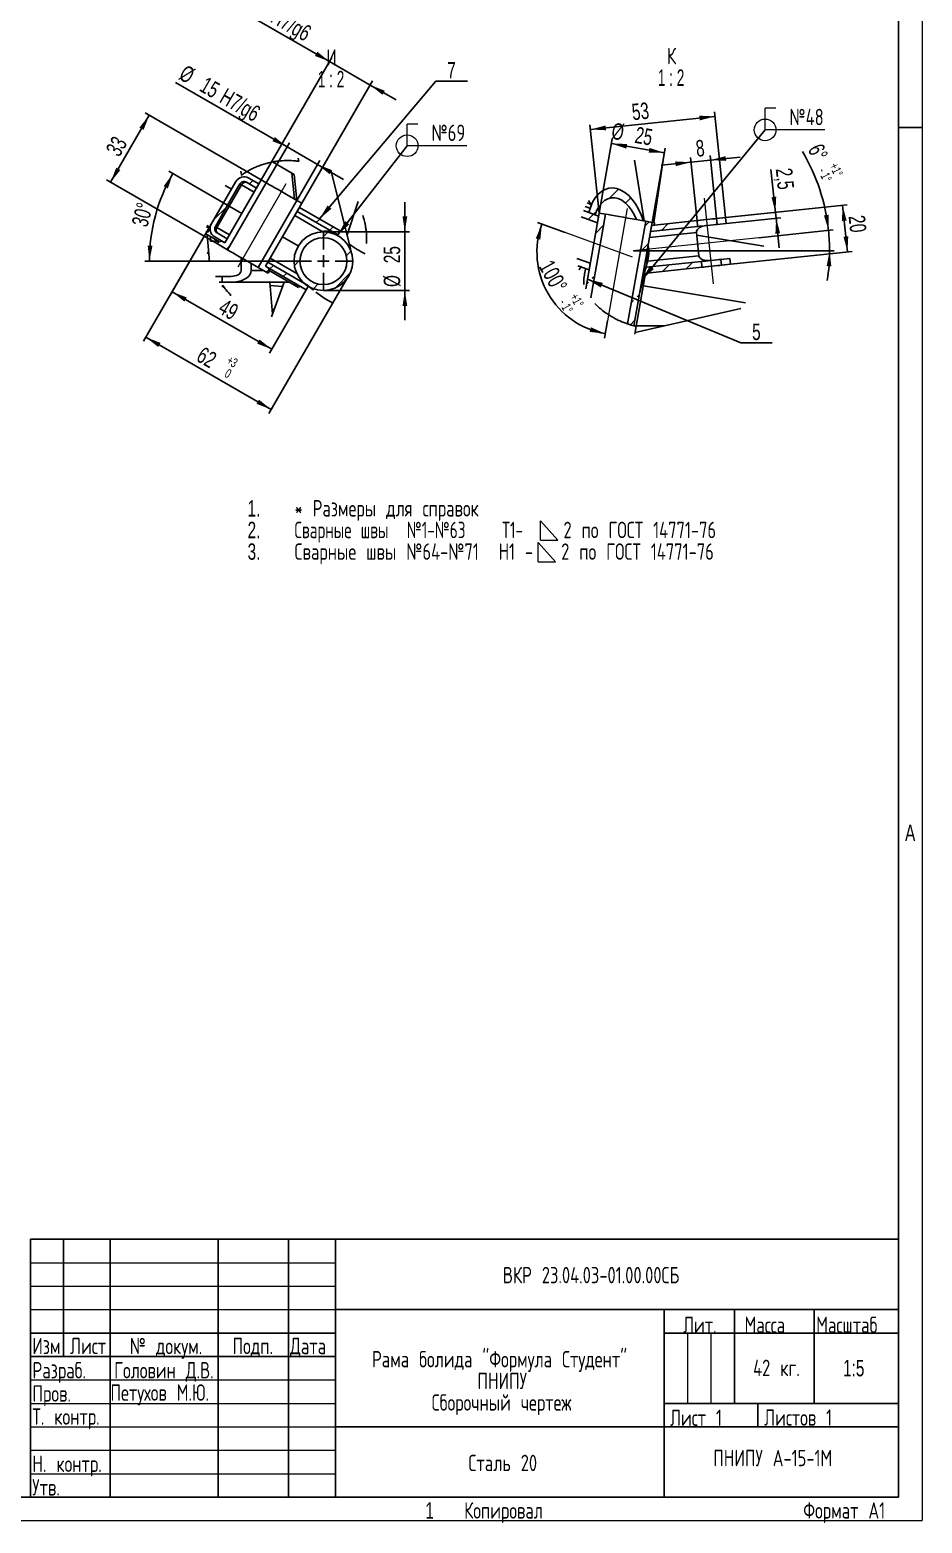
# Model space of a CAD drawing. Header units: millimetres. Extents: x -1160 to 841, y -1082 to 594.
# Drawn here: x 650.9 to 841, y -0.5 to 317.8 of the extents above; entities that cross this region are included whole.
import ezdxf

# ---------------------------------------------------------------- set-up
doc = ezdxf.new("R2010")
doc.units = ezdxf.units.MM
doc.header["$PDSIZE"] = -1
doc.linetypes.add('CENTERX2', pattern=[20.32, 12.7, -2.54, 2.54, -2.54])
doc.layers.add('FORMAT', color=7, linetype='Continuous')
doc.layers.add('ОСЕВЫЕ', color=7, linetype='Continuous')
doc.styles.add('SLDTEXTSTYLE0', font='TXT', dxfattribs={"width": 0.7, "bigfont": 'bigfont'})
doc.styles.add('SLDTEXTSTYLE1', font='TXT', dxfattribs={"width": 0.7})
doc.styles.add('SLDTEXTSTYLE2', font='TXT', dxfattribs={"width": 0.646154, "bigfont": 'bigfont'})
doc.styles.add('SLDTEXTSTYLE3', font='TXT', dxfattribs={"width": 0.62})
doc.dimstyles.new('SLDDIMSTYLE12', dxfattribs={"dimtxt": 3.5, "dimasz": 3.302, "dimexe": 0, "dimexo": 0.0625, "dimgap": 0.875, "dimtad": 1, "dimdec": 4, "dimlfac": 2, "dimzin": 12, "dimdsep": 46, "dimtxsty": 'SLDTEXTSTYLE1', "dimsah": 1, "dimcen": 0.09, "dimazin": 3, "dimtol": 1, "dimtp": 1, "dimtm": 1, "dimtfac": 1, "dimtofl": 0, "dimtmove": 0, "dimatfit": 3, "dimfxl": 0, "dimfrac": 2, "dimtolj": 1, "dimtzin": 12, "dimarcsym": 0})
doc.dimstyles.new('SLDDIMSTYLE14', dxfattribs={"dimtxt": 3.5, "dimasz": 3.302, "dimexe": 0, "dimexo": 0.0625, "dimgap": 0.875, "dimtad": 1, "dimdec": 0, "dimlfac": 2, "dimrnd": 1e-09, "dimzin": 12, "dimdsep": 46, "dimtxsty": 'SLDTEXTSTYLE1', "dimsah": 1, "dimcen": 0.09, "dimadec": 0, "dimazin": 3, "dimtfac": 1, "dimtdec": 0, "dimtmove": 0, "dimatfit": 0, "dimfxl": 0, "dimfrac": 2, "dimtolj": 1, "dimtzin": 12, "dimarcsym": 0})
doc.dimstyles.new('SLDDIMSTYLE16', dxfattribs={"dimtxt": 3.5, "dimasz": 3.302, "dimexe": 0, "dimexo": 0.0625, "dimgap": 0.875, "dimtad": 1, "dimdec": 1, "dimlfac": 2, "dimrnd": 1e-09, "dimzin": 12, "dimdsep": 46, "dimtxsty": 'SLDTEXTSTYLE1', "dimsah": 1, "dimcen": 0.09, "dimadec": 0, "dimazin": 3, "dimtfac": 1, "dimtdec": 1, "dimtmove": 0, "dimatfit": 0, "dimfxl": 0, "dimfrac": 2, "dimtolj": 1, "dimtzin": 12, "dimarcsym": 0})
doc.dimstyles.new('SLDDIMSTYLE17', dxfattribs={"dimtxt": 3.5, "dimasz": 3.302, "dimexe": 0, "dimexo": 0.0625, "dimgap": 0.875, "dimtad": 1, "dimdec": 0, "dimlfac": 2, "dimrnd": 1e-09, "dimzin": 12, "dimdsep": 46, "dimtxsty": 'SLDTEXTSTYLE1', "dimsah": 1, "dimcen": 0.09, "dimadec": 0, "dimazin": 3, "dimtol": 1, "dimtp": 3, "dimtfac": 1, "dimtofl": 0, "dimtmove": 0, "dimatfit": 3, "dimfxl": 0, "dimfrac": 2, "dimtolj": 1, "dimarcsym": 0})
doc.dimstyles.new('SLDDIMSTYLE18', dxfattribs={"dimtxt": 3.5, "dimasz": 3.302, "dimexe": 0, "dimexo": 0.0625, "dimgap": 0.875, "dimtad": 1, "dimdec": 4, "dimlfac": 2, "dimzin": 12, "dimdsep": 46, "dimtxsty": 'SLDTEXTSTYLE1', "dimsah": 1, "dimcen": 0.09, "dimazin": 3, "dimtfac": 1, "dimtofl": 0, "dimtmove": 0, "dimatfit": 3, "dimfxl": 0, "dimfrac": 2, "dimtolj": 1, "dimtzin": 12, "dimarcsym": 0})
doc.dimstyles.new('SLDDIMSTYLE19', dxfattribs={"dimtxt": 3.5, "dimasz": 3.302, "dimexe": 0, "dimexo": 0.0625, "dimgap": 0.875, "dimtad": 1, "dimdec": 0, "dimlfac": 2, "dimrnd": 1e-09, "dimzin": 12, "dimdsep": 46, "dimtxsty": 'SLDTEXTSTYLE1', "dimsah": 1, "dimcen": 0.09, "dimadec": 0, "dimazin": 3, "dimtfac": 1, "dimtdec": 0, "dimtmove": 0, "dimatfit": 0, "dimfxl": 0, "dimfrac": 2, "dimtolj": 1, "dimarcsym": 0})
doc.dimstyles.new('SLDDIMSTYLE20', dxfattribs={"dimtxt": 3.5, "dimasz": 3.302, "dimexe": 0, "dimexo": 0.0625, "dimgap": 0.875, "dimtad": 1, "dimdec": 0, "dimlfac": 2, "dimrnd": 1e-09, "dimzin": 12, "dimdsep": 46, "dimtxsty": 'SLDTEXTSTYLE1', "dimsah": 1, "dimcen": 0.09, "dimadec": 0, "dimazin": 3, "dimtfac": 1, "dimtdec": 0, "dimtofl": 0, "dimtmove": 0, "dimatfit": 3, "dimfxl": 0, "dimfrac": 2, "dimtolj": 1, "dimtzin": 12, "dimarcsym": 0})
doc.dimstyles.new('SLDDIMSTYLE21', dxfattribs={"dimtxt": 3.5, "dimasz": 3.302, "dimexe": 0, "dimexo": 0.0625, "dimgap": 0.875, "dimtad": 1, "dimdec": 0, "dimlfac": 2, "dimrnd": 1e-09, "dimzin": 12, "dimdsep": 46, "dimtxsty": 'SLDTEXTSTYLE1', "dimsah": 1, "dimcen": 0.09, "dimadec": 0, "dimazin": 3, "dimtfac": 1, "dimtmove": 0, "dimatfit": 0, "dimfxl": 0, "dimfrac": 2, "dimtolj": 1, "dimarcsym": 0})
doc.dimstyles.new('SLDDIMSTYLE3', dxfattribs={"dimtxt": 0.18, "dimasz": 3.302, "dimexe": 0, "dimexo": 0.0625, "dimgap": 0, "dimtad": 0, "dimtih": 1, "dimtoh": 1, "dimdec": 0, "dimrnd": 1e-09, "dimzin": 0, "dimdsep": 46, "dimtxsty": 'Standard', "dimsah": 1, "dimcen": 0.09, "dimadec": 0, "dimazin": 0, "dimtfac": 3.302, "dimtdec": 0, "dimtofl": 0, "dimtmove": 0, "dimatfit": 3, "dimfxl": 0, "dimfrac": 2, "dimtolj": 1, "dimtzin": 0, "dimarcsym": 0})
doc.dimstyles.new('SLDDIMSTYLE4', dxfattribs={"dimtxt": 0.18, "dimasz": 3.302, "dimexe": 0, "dimexo": 0.0625, "dimgap": 0, "dimtad": 0, "dimtih": 1, "dimtoh": 1, "dimdec": 0, "dimrnd": 1e-09, "dimzin": 0, "dimdsep": 46, "dimtxsty": 'Standard', "dimsah": 1, "dimcen": 0.09, "dimadec": 0, "dimazin": 0, "dimtfac": 3.302, "dimtdec": 0, "dimtofl": 0, "dimtmove": 0, "dimatfit": 3, "dimfxl": 0, "dimfrac": 2, "dimtolj": 1, "dimtzin": 0, "dimarcsym": 0})

# ---------------------------------------------------------------- blocks, each defined once
blk = doc.blocks.new('SW_SYMBOL_WELD_FILL')
at = {"color": 0, "linetype": 'Continuous', "lineweight": 0}
for p, q in [((100, 0), (100, 900)), ((100, 900), (900, 0)), ((100, 0), (900, 0))]:
    blk.add_line(p, q, dxfattribs=at)
blk = doc.blocks.new('SW_NOTE_0')
at = {"color": 0, "linetype": 'Continuous', "lineweight": 0, "xscale": 0.004614427860696517, "yscale": 0.004614427860696517, "zscale": 0.004614427860696517}
for p in [(51.97, -4.06), (51.48, -8.67)]:
    blk.add_blockref('SW_SYMBOL_WELD_FILL', p, dxfattribs=at)
at = {"color": 0, "linetype": 'Continuous', "lineweight": 0, "char_height": 3.5, "attachment_point": 1}
for s, insert, style in [('1.', (-10, 4.5), 'SLDTEXTSTYLE1'), ('* \\M+18451\\M+18470\\M+18478\\M+1847D\\M+18475\\M+18482\\M+1848D \\M+18474\\M+1847C\\M+18491 \\M+18483\\M+18481\\M+18482\\M+18470\\M+18472\\M+18480\\M+1847B', (0, 4.5), 'SLDTEXTSTYLE0'), ('2.', (-10, -0.12), 'SLDTEXTSTYLE1'), ('\\M+18452\\M+18472\\M+18470\\M+18482\\M+1847E\\M+1848D\\M+18475 \\M+1848A\\M+18472\\M+1848D  \\M+187821-\\M+1878263    \\M+184531-', (0, -0.12), 'SLDTEXTSTYLE2'), ('2 \\M+18481\\M+18480 \\M+18443\\M+1844F\\M+18452\\M+18453 14771-76', (57.32, -0.12), 'SLDTEXTSTYLE0'), ('3.', (-10, -4.73), 'SLDTEXTSTYLE1'), ('\\M+18452\\M+18472\\M+18470\\M+18482\\M+1847E\\M+1848D\\M+18475 \\M+1848A\\M+18472\\M+1848D \\M+1878264-\\M+1878271  H1 -', (0, -4.73), 'SLDTEXTSTYLE0'), ('2 \\M+18481\\M+18480 \\M+18443\\M+1844F\\M+18452\\M+18453 14771-76', (56.83, -4.73), 'SLDTEXTSTYLE0')]:
    blk.add_mtext(s, dxfattribs=dict(at, insert=insert, style=style))
blk = doc.blocks.new('SW_NOTE_1')
at = {"color": 0, "linetype": 'Continuous', "lineweight": 0, "char_height": 3.5, "attachment_point": 1}
for s, insert, style in [('\\M+18449\\M+18478\\M+1847D', (0, 4.5), 'SLDTEXTSTYLE0'), ('.', (0, -0.12), 'SLDTEXTSTYLE1')]:
    blk.add_mtext(s, dxfattribs=dict(at, insert=insert, style=style))
blk = doc.blocks.new('SW_NOTE_2')
at = {"color": 0, "linetype": 'Continuous', "lineweight": 0, "char_height": 3.5, "attachment_point": 2, "style": 'SLDTEXTSTYLE0'}
for s, insert in [('\\M+18451\\M+18470\\M+1847D\\M+18470 \\M+18471\\M+18480\\M+1847C\\M+18479\\M+18474\\M+18470 "\\M+18455\\M+18480\\M+18482\\M+1847D\\M+18485\\M+1847C\\M+18470 \\M+18452\\M+18484\\M+18485\\M+18474\\M+18475\\M+1847E\\M+18484"', (28.66, 4.5)), ('\\M+18450\\M+1844E\\M+18449\\M+18450\\M+18454', (29.23, -0.12)), ('\\M+18452\\M+18471\\M+18480\\M+18482\\M+18480\\M+18489\\M+1847E\\M+1848D\\M+1847A \\M+18489\\M+18475\\M+18482\\M+18484\\M+18475\\M+18477', (29.09, -4.73))]:
    blk.add_mtext(s, dxfattribs=dict(at, insert=insert))
blk = doc.blocks.new('SW_HATCH_1')
at = {"color": 0, "linetype": 'Continuous', "lineweight": 18}
for p, q in [((5.59, 5.59), (4.86, 4.86)), ((0, 0), (-2.73, -2.73)), ((19.83, -2.62), (19.09, -3.36)), ((21.53, -5.41), (20.34, -6.6)), ((22.67, -4.27), (21.94, -5)), ((0.71, -8.27), (-0.06, -9.04)), ((26.47, -9.45), (25.47, -10.45)), ((9.94, -12.51), (9.21, -13.24)), ((15.61, -11.34), (14.42, -12.52)), ((9.01, -13.44), (8.48, -13.97)), ((12.79, -14.15), (12.06, -14.88)), ((26.33, -14.08), (23.08, -17.33)), ((19.46, -16.46), (18.46, -17.47))]:
    blk.add_line(p, q, dxfattribs=at)
blk = doc.blocks.new('_D_49')
at = {"layer": 'FORMAT'}
for p, q in [((692.14, 280.96), (675.09, 251.45)), ((719.22, 266.24), (701.78, 236.04)), ((702.28, 236.9), (675.59, 252.31))]:
    blk.add_line(p, q, dxfattribs=at)
for points in [[(675.59, 252.31), (678.2, 250.22), (678.71, 251.1)], [(702.28, 236.9), (699.68, 238.99), (699.17, 238.11)]]:
    blk.add_solid(points, dxfattribs=at)
at = {"layer": 'FORMAT', "attachment_point": 1, "rotation": 330, "style": 'SLDTEXTSTYLE1'}
for s, insert, char_height in [('62', (687.84, 250.45), 3.5), ('0', (693.15, 245.71), 2), ('+', (693.6, 248.49), 2), ('3', (694.47, 247.99), 2)]:
    blk.add_mtext(s, dxfattribs=dict(at, insert=insert, char_height=char_height))
blk = doc.blocks.new('_D_50')
at = {"layer": 'FORMAT'}
for p, q in [((693.34, 280.27), (680.46, 287.7)), ((707.16, 268.53), (675.33, 268.53))]:
    blk.add_line(p, q, dxfattribs=at)
blk.add_arc((713.67, 268.53), 37.35, 150, 180, dxfattribs=at)
for points in [[(681.33, 287.2), (679.36, 284.51), (680.26, 284.04)], [(676.33, 268.53), (676.98, 271.81), (675.96, 271.85)]]:
    blk.add_solid(points, dxfattribs=at)
at = {"layer": 'FORMAT', "insert": (672.48, 276.49), "char_height": 3.5, "attachment_point": 1, "rotation": 75.2434, "style": 'SLDTEXTSTYLE1'}
blk.add_mtext('30°', dxfattribs=at)
blk = doc.blocks.new('_D_51')
at = {"layer": 'FORMAT'}
for p, q in [((705.66, 292.89), (681.87, 306.63)), ((701.24, 285.23), (706.16, 293.76)), ((705.66, 292.89), (712.16, 289.14)), ((707.74, 281.48), (712.66, 290.01)), ((712.16, 289.14), (717.66, 285.97))]:
    blk.add_line(p, q, dxfattribs=at)
for points in [[(705.66, 292.89), (703.06, 294.98), (702.55, 294.1)], [(712.16, 289.14), (714.76, 287.05), (715.27, 287.93)]]:
    blk.add_solid(points, dxfattribs=at)
at = {"layer": 'FORMAT', "char_height": 3.5, "attachment_point": 1, "rotation": 330, "style": 'SLDTEXTSTYLE1'}
for s, insert in [('%%c', (684.12, 310.54)), ('15', (688.52, 308)), ('H7/g6', (692.77, 305.55))]:
    blk.add_mtext(s, dxfattribs=dict(at, insert=insert))
blk = doc.blocks.new('_D_52')
at = {"layer": 'FORMAT'}
for p, q in [((730.77, 274.78), (730.77, 281.13)), ((713.41, 274.78), (731.77, 274.78)), ((730.77, 274.78), (730.77, 262.28)), ((713.41, 262.28), (731.77, 262.28)), ((730.77, 262.28), (730.77, 255.93))]:
    blk.add_line(p, q, dxfattribs=at)
for points in [[(730.77, 274.78), (731.28, 278.08), (730.27, 278.08)], [(730.77, 262.28), (730.27, 258.98), (731.28, 258.98)]]:
    blk.add_solid(points, dxfattribs=at)
at = {"layer": 'FORMAT', "char_height": 3.5, "attachment_point": 1, "rotation": 90, "style": 'SLDTEXTSTYLE1'}
for s, insert in [('25', (726.26, 268.09)), ('%%c', (726.26, 263.02))]:
    blk.add_mtext(s, dxfattribs=dict(at, insert=insert))
blk = doc.blocks.new('_D_53')
at = {"layer": 'FORMAT'}
for p, q in [((668.05, 285.35), (676.3, 299.64)), ((700.16, 285.86), (675.43, 300.14)), ((690.83, 272.19), (667.18, 285.85))]:
    blk.add_line(p, q, dxfattribs=at)
for points in [[(676.3, 299.64), (674.21, 297.03), (675.09, 296.52)], [(668.05, 285.35), (670.14, 287.95), (669.26, 288.46)]]:
    blk.add_solid(points, dxfattribs=at)
at = {"layer": 'FORMAT', "insert": (666.87, 292.32), "char_height": 3.5, "attachment_point": 1, "rotation": 60, "style": 'SLDTEXTSTYLE1'}
blk.add_mtext('33', dxfattribs=at)
blk = doc.blocks.new('_D_54')
at = {"layer": 'FORMAT'}
for p, q in [((689.51, 276.42), (680.68, 261.13)), ((681.18, 261.99), (702.4, 249.74)), ((709.73, 262.44), (701.9, 248.88))]:
    blk.add_line(p, q, dxfattribs=at)
for points in [[(681.18, 261.99), (683.79, 259.9), (684.3, 260.78)], [(702.4, 249.74), (699.8, 251.83), (699.29, 250.95)]]:
    blk.add_solid(points, dxfattribs=at)
at = {"layer": 'FORMAT', "insert": (692.49, 260.67), "char_height": 3.5, "attachment_point": 1, "rotation": 330, "style": 'SLDTEXTSTYLE1'}
blk.add_mtext('49', dxfattribs=at)
blk = doc.blocks.new('_D_55')
at = {"layer": 'FORMAT'}
for p, q in [((714.72, 311.08), (691.88, 324.27)), ((700.16, 285.86), (715.22, 311.95)), ((714.72, 311.08), (723.38, 306.08)), ((708.82, 280.86), (723.88, 306.95)), ((723.38, 306.08), (728.88, 302.9))]:
    blk.add_line(p, q, dxfattribs=at)
for points in [[(714.72, 311.08), (712.12, 313.17), (711.61, 312.29)], [(723.38, 306.08), (725.99, 303.99), (726.49, 304.87)]]:
    blk.add_solid(points, dxfattribs=at)
at = {"layer": 'FORMAT', "char_height": 3.5, "attachment_point": 1, "rotation": 330, "style": 'SLDTEXTSTYLE1'}
for s, insert in [('%%c', (694.13, 328.18)), ('20', (698.53, 325.64)), ('H7/g6', (703.64, 322.69))]:
    blk.add_mtext(s, dxfattribs=dict(at, insert=insert))
blk = doc.blocks.new('SW_NOTE_30')
at = {"color": 0, "linetype": 'Continuous', "lineweight": 0}
for p, q in [((0, 0), (6.72, 0)), ((6.72, 0), (0, 0)), ((0, 0), (6.72, 0)), ((6.72, 0), (0, 0)), ((0, 0), (6.72, 0)), ((6.72, 0), (0, 0))]:
    blk.add_line(p, q, dxfattribs=at)
at = {"color": 0, "linetype": 'Continuous', "lineweight": 0, "insert": (3.33, 4.1), "char_height": 3.5, "attachment_point": 2, "style": 'SLDTEXTSTYLE1'}
blk.add_mtext('7', dxfattribs=at)
blk = doc.blocks.new('SW_CENTERMARKSYMBOL_6')
at = {"layer": 'FORMAT', "color": 0}
for p, q in [((0, 2.5), (0, 6.25)), ((-2.5, 0), (-6.25, 0)), ((0, 0), (-1.25, 0)), ((0, 0), (0, 1.25)), ((0, 0), (0, -1.25)), ((0, 0), (1.25, 0)), ((2.5, 0), (6.25, 0)), ((0, -2.5), (0, -6.25))]:
    blk.add_line(p, q, dxfattribs=at)
blk = doc.blocks.new('SW_WELDSYMBOL_48')
at = {"color": 0, "linetype": 'Continuous', "lineweight": 0}
for p, q in [((0, 0), (0, 4.61)), ((2.31, 4.61), (0, 4.61)), ((12.72, 0), (0, 0))]:
    blk.add_line(p, q, dxfattribs=at)
blk.add_circle((0, 0), 2.31, dxfattribs=at)
at = {"color": 0, "linetype": 'Continuous', "lineweight": 0, "insert": (5.2, 4.5), "char_height": 3.5, "attachment_point": 1, "style": 'SLDTEXTSTYLE0'}
blk.add_mtext('\\M+1878269', dxfattribs=at)
blk = doc.blocks.new('SW_HATCH_2')
at = {"color": 0, "linetype": 'Continuous', "lineweight": 18}
for p, q in [((5.36, 5.36), (3.43, 3.43)), ((7.99, 3.5), (6.86, 2.37)), ((0, 0), (-1.09, -1.09)), ((0.69, 0.69), (0, 0)), ((2.2, -2.29), (0.48, -4.01)), ((11.85, -1.62), (10.96, -2.51)), ((15.96, -2), (14.55, -3.41)), ((11.72, -6.24), (10, -7.96)), ((16.16, -10.78), (14.75, -12.19)), ((21.18, -10.25), (19.77, -11.66)), ((-1.03, -14.5), (-1.44, -14.91)), ((0.28, -13.19), (-0.26, -13.73)), ((8.55, -18.39), (8.07, -18.87)), ((9.8, -17.14), (9.31, -17.63)), ((8.84, -22.59), (7.87, -23.56))]:
    blk.add_line(p, q, dxfattribs=at)
blk = doc.blocks.new('_D_56')
at = {"layer": 'FORMAT'}
for p, q in [((806.2, 273.53), (822.05, 275.19)), ((807.22, 270.75), (822.28, 270.75))]:
    blk.add_line(p, q, dxfattribs=at)
for start, end in [(6, 30.6346), (0, 6), (351.2549, 0)]:
    blk.add_arc((779.78, 270.75), 41.5, start, end, dxfattribs=at)
for points in [[(821.06, 275.09), (821.08, 278.43), (820.08, 278.28)], [(821.28, 270.75), (820.65, 267.47), (821.66, 267.43)]]:
    blk.add_solid(points, dxfattribs=at)
at = {"layer": 'FORMAT', "attachment_point": 1, "rotation": 295.2137, "style": 'SLDTEXTSTYLE1'}
for s, insert, char_height in [('6°', (819.73, 293.92), 3.5), ('1°', (821.08, 287.65), 2), ('-', (820.59, 288.68), 2), ('+', (823.01, 289.74), 2), ('1°', (823.46, 288.77), 2)]:
    blk.add_mtext(s, dxfattribs=dict(at, insert=insert, char_height=char_height))
blk = doc.blocks.new('_D_57')
at = {"layer": 'FORMAT'}
for p, q in [((793.04, 277.13), (791.62, 290.62)), ((791.72, 289.63), (795.9, 290.07)), ((797.21, 277.61), (795.8, 291.06)), ((795.9, 290.07), (802.22, 290.73)), ((791.72, 289.63), (785.41, 288.96))]:
    blk.add_line(p, q, dxfattribs=at)
for points in [[(791.72, 289.63), (788.39, 289.79), (788.49, 288.78)], [(795.9, 290.07), (799.24, 289.91), (799.13, 290.92)]]:
    blk.add_solid(points, dxfattribs=at)
at = {"layer": 'FORMAT', "insert": (792.61, 294.26), "char_height": 3.5, "attachment_point": 1, "rotation": 6, "style": 'SLDTEXTSTYLE1'}
blk.add_mtext('8', dxfattribs=at)
blk = doc.blocks.new('_D_58')
at = {"layer": 'FORMAT'}
for p, q in [((772.18, 278.79), (774.97, 294.58)), ((774.79, 293.6), (786.08, 291.61)), ((783.47, 276.8), (786.25, 292.59))]:
    blk.add_line(p, q, dxfattribs=at)
for points in [[(774.79, 293.6), (777.96, 292.52), (778.13, 293.52)], [(786.08, 291.61), (782.91, 292.68), (782.74, 291.68)]]:
    blk.add_solid(points, dxfattribs=at)
at = {"layer": 'FORMAT', "char_height": 3.5, "attachment_point": 1, "rotation": 350, "style": 'SLDTEXTSTYLE1'}
for s, insert in [('%%c', (775.21, 298.11)), ('25', (780.2, 297.23))]:
    blk.add_mtext(s, dxfattribs=dict(at, insert=insert))
blk = doc.blocks.new('_D_59')
at = {"layer": 'FORMAT'}
for p, q in [((796.83, 299.39), (770.31, 296.6)), ((799.1, 277.81), (796.73, 300.38)), ((772.18, 278.79), (770.21, 297.59))]:
    blk.add_line(p, q, dxfattribs=at)
for points in [[(796.83, 299.39), (793.5, 299.55), (793.6, 298.54)], [(770.31, 296.6), (773.65, 296.44), (773.54, 297.45)]]:
    blk.add_solid(points, dxfattribs=at)
at = {"layer": 'FORMAT', "insert": (778.97, 302.04), "char_height": 3.5, "attachment_point": 1, "rotation": 6, "style": 'SLDTEXTSTYLE1'}
blk.add_mtext('53', dxfattribs=at)
blk = doc.blocks.new('_D_60')
at = {"layer": 'FORMAT'}
for p, q in [((793.03, 277.17), (825.05, 280.54)), ((825.1, 270.49), (824.06, 280.43)), ((794.08, 267.23), (826.1, 270.59))]:
    blk.add_line(p, q, dxfattribs=at)
for points in [[(824.06, 280.43), (823.9, 277.1), (824.91, 277.2)], [(825.1, 270.49), (825.26, 273.82), (824.25, 273.72)]]:
    blk.add_solid(points, dxfattribs=at)
at = {"layer": 'FORMAT', "insert": (828.8, 278.48), "char_height": 3.5, "attachment_point": 1, "rotation": 276, "style": 'SLDTEXTSTYLE1'}
blk.add_mtext('20', dxfattribs=at)
blk = doc.blocks.new('_D_61')
at = {"layer": 'FORMAT'}
for p, q in [((809.75, 278.93), (808.79, 288.07)), ((799.1, 277.81), (810.75, 279.03)), ((799.23, 276.57), (810.88, 277.79)), ((809.89, 277.69), (809.75, 278.93)), ((809.89, 277.69), (810.55, 271.37))]:
    blk.add_line(p, q, dxfattribs=at)
for points in [[(809.75, 278.93), (809.91, 282.27), (808.9, 282.16)], [(809.89, 277.69), (809.73, 274.35), (810.74, 274.46)]]:
    blk.add_solid(points, dxfattribs=at)
at = {"layer": 'FORMAT', "insert": (813.28, 288.54), "char_height": 3.5, "attachment_point": 1, "rotation": 276, "style": 'SLDTEXTSTYLE1'}
blk.add_mtext('2,5', dxfattribs=at)
blk = doc.blocks.new('_D_62')
at = {"layer": 'FORMAT'}
for p, q in [((764.94, 274.63), (759.04, 276.77)), ((773.95, 255.83), (773.29, 252.09))]:
    blk.add_line(p, q, dxfattribs=at)
blk.add_arc((776.52, 270.41), 17.6, 160, 260, dxfattribs=at)
for points in [[(759.98, 276.43), (758.65, 273.36), (759.64, 273.11)], [(773.47, 253.07), (770.41, 254.44), (770.15, 253.46)]]:
    blk.add_solid(points, dxfattribs=at)
at = {"layer": 'FORMAT', "attachment_point": 1, "rotation": 299.0012, "style": 'SLDTEXTSTYLE1'}
for s, insert, char_height in [('100°', (762.26, 269.14), 3.5), ('+', (767.61, 261.92), 2), ('-', (765.27, 260.7), 2), ('1°', (765.82, 259.71), 2), ('1°', (768.13, 260.99), 2)]:
    blk.add_mtext(s, dxfattribs=dict(at, insert=insert, char_height=char_height))
blk = doc.blocks.new('SW_NOTE_31')
at = {"layer": 'FORMAT', "color": 0, "char_height": 3.5, "attachment_point": 2}
for s, insert, style in [('\\M+1844B', (1.09, 4.5), 'SLDTEXTSTYLE0'), ('1 : 2', (1.01, -0.12), 'SLDTEXTSTYLE3')]:
    blk.add_mtext(s, dxfattribs=dict(at, insert=insert, style=style))
blk = doc.blocks.new('SW_NOTE_32')
at = {"color": 0, "linetype": 'Continuous', "lineweight": 0}
for p, q in [((0, 0), (6.72, 0)), ((6.72, 0), (0, 0)), ((0, 0), (6.72, 0)), ((6.72, 0), (0, 0)), ((0, 0), (6.72, 0)), ((6.72, 0), (0, 0))]:
    blk.add_line(p, q, dxfattribs=at)
at = {"color": 0, "linetype": 'Continuous', "lineweight": 0, "insert": (3.35, 4.1), "char_height": 3.5, "attachment_point": 2, "style": 'SLDTEXTSTYLE1'}
blk.add_mtext('5', dxfattribs=at)
blk = doc.blocks.new('SW_WELDSYMBOL_49')
at = {"color": 0, "linetype": 'Continuous', "lineweight": 0}
for p, q in [((0, 0), (0, 4.61)), ((2.31, 4.61), (0, 4.61)), ((12.72, 0), (0, 0))]:
    blk.add_line(p, q, dxfattribs=at)
blk.add_circle((0, 0), 2.31, dxfattribs=at)
at = {"color": 0, "linetype": 'Continuous', "lineweight": 0, "insert": (5.2, 4.5), "char_height": 3.5, "attachment_point": 1, "style": 'SLDTEXTSTYLE0'}
blk.add_mtext('\\M+1878248', dxfattribs=at)
blk = doc.blocks.new('SW_NOTE_39')
at = {"layer": 'FORMAT', "color": 0, "char_height": 3.5, "attachment_point": 2}
for s, insert, style in [('\\M+18449', (1.09, 4.5), 'SLDTEXTSTYLE0'), ('1 : 2', (1.01, -0.12), 'SLDTEXTSTYLE3')]:
    blk.add_mtext(s, dxfattribs=dict(at, insert=insert, style=style))

msp = doc.modelspace()

# ---------------------------------------------------------------- linework, layer by layer
at = {"color": 7, "linetype": 'Continuous', "lineweight": 25}
for p, q in [((836, 5), (836, 589)), ((708.158793, 289.822554), (708.04471, 290.469607)), ((781.782299, 277.097258), (779.709518, 290.063592)), ((783.791155, 276.743042), (786.00213, 291.495959)), ((695.842447, 287.687575), (695.964518, 286.995178)), ((702.5404, 289.679324), (706.694605, 287.280863)), ((706.694605, 287.280863), (707.268062, 281.754633)), ((707.152131, 287.016725), (706.694605, 287.280863)), ((707.152131, 287.016725), (707.725587, 281.490495)), ((719.115856, 271.46933), (715.067925, 287.73958)), ((694.762292, 285.510739), (692.137303, 280.964112)), ((700.159433, 285.858815), (692.409399, 272.435432)), ((693.821015, 283.880388), (692.464414, 284.663608)), ((701.241972, 285.233816), (692.991974, 270.944407)), ((695.628347, 285.010746), (693.003359, 280.464118)), ((693.338933, 280.270373), (695.963922, 284.817001)), ((699.159446, 284.126779), (696.994367, 285.376778)), ((699.65941, 284.99279), (697.49433, 286.242803)), ((699.159446, 284.126779), (699.65941, 284.99279)), ((701.241972, 285.233816), (700.159433, 285.858815)), ((692.137303, 280.964112), (689.512315, 276.417484)), ((693.003359, 280.464118), (690.378311, 275.917476)), ((693.338933, 280.270373), (690.713885, 275.723731)), ((693.003359, 280.464118), (692.137303, 280.964112)), ((693.003359, 280.464118), (693.338933, 280.270373)), ((696.034434, 278.714111), (693.338933, 280.270373)), ((699.487152, 267.194396), (707.73715, 281.48382)), ((701.069655, 267.435422), (708.81969, 280.85882)), ((708.81969, 280.85882), (707.73715, 281.48382)), ((718.450251, 274.144446), (720.808687, 281.231722)), ((708.319666, 279.992795), (707.819703, 279.126769)), ((716.47996, 274.126774), (707.819703, 279.126769)), ((716.979923, 274.992799), (708.319666, 279.992795)), ((721.96764, 278.284481), (721.828404, 278.209096)), ((771.8198, 276.728588), (768.312484, 278.005156)), ((772.066325, 278.126675), (768.810868, 279.31157)), ((772.183269, 278.789821), (769.332349, 262.62148)), ((771.336615, 278.392273), (769.988746, 278.882864)), ((773.560107, 278.547051), (770.415813, 260.714757)), ((772.066325, 278.126675), (771.8198, 276.728588)), ((773.560107, 278.547051), (772.183269, 278.789821)), ((778.228909, 255.15272), (782.088787, 277.043211)), ((780.147612, 277.385491), (781.59976, 277.129444)), ((781.701505, 277.111503), (781.59976, 277.129444)), ((781.701505, 277.111503), (782.088787, 277.043211)), ((783.465654, 276.800426), (782.088787, 277.043211)), ((793.034002, 277.172076), (783.351749, 276.154431)), ((793.164656, 275.928932), (793.034002, 277.172076)), ((799.100578, 277.809712), (797.210992, 277.611094)), ((797.210992, 277.611094), (797.34166, 276.36795)), ((799.100578, 277.809712), (799.231246, 276.566553)), ((688.360813, 274.331128), (691.237273, 272.670394)), ((688.94309, 274.781411), (688.38835, 274.781411)), ((689.072909, 275.781413), (688.49236, 275.781413)), ((688.671651, 274.151673), (689.12566, 268.379336)), ((690.744343, 274.551457), (692.909422, 273.301458)), ((713.175955, 274.879625), (712.722185, 274.738332)), ((716.979923, 274.992799), (716.47996, 274.126774)), ((779.579461, 254.76073), (783.465654, 276.800426)), ((783.125937, 274.873811), (783.351749, 276.154431)), ((793.164656, 275.928932), (783.125937, 274.873811)), ((783.891589, 276.211175), (783.979505, 276.709827)), ((793.424934, 269.67186), (792.902291, 274.644467)), ((807.236001, 271.698537), (792.965591, 274.042222)), ((799.231246, 276.566553), (797.34166, 276.36795)), ((689.36825, 272.781407), (689.36825, 273.749506)), ((691.045048, 272.781407), (689.36825, 272.781407)), ((690.244379, 273.685431), (692.409399, 272.435432)), ((690.826895, 272.194406), (691.076877, 272.627419)), ((692.991974, 270.944407), (690.826895, 272.194406)), ((691.076877, 272.627419), (691.759887, 272.810435)), ((692.409399, 272.435432), (691.759887, 272.810435)), ((692.409399, 272.435432), (692.909422, 273.301458)), ((708.061101, 271.770513), (704.694691, 273.714116)), ((781.453997, 265.39171), (782.377571, 270.629617)), ((782.377571, 270.629617), (782.597423, 271.876397)), ((688.682141, 270.10416), (688.953104, 270.573487)), ((695.863428, 266.531413), (695.863428, 269.286564)), ((698.028507, 266.531413), (698.028507, 268.036565)), ((701.569679, 268.301448), (701.069655, 267.435422)), ((701.569679, 268.301448), (710.229936, 263.301453)), ((767.381966, 269.127774), (770.292759, 268.068331)), ((767.638207, 267.546701), (768.321783, 267.297896)), ((767.638207, 267.546701), (770.046264, 266.670245)), ((770.292759, 268.068331), (770.046264, 266.670245)), ((782.171279, 267.232167), (793.948621, 268.470022)), ((793.424934, 269.67186), (782.48027, 268.52152)), ((794.079289, 267.226863), (793.948621, 268.470022)), ((798.12561, 268.90904), (800.015211, 269.107642)), ((798.12561, 268.90904), (798.256278, 267.665881)), ((798.256278, 267.665881), (800.145865, 267.864483)), ((800.015211, 269.107642), (800.145865, 267.864483)), ((690.442445, 265.2814), (691.868248, 265.2814)), ((691.868248, 265.2814), (691.868248, 264.031401)), ((691.868248, 265.2814), (693.698349, 265.2814)), ((701.652231, 265.944397), (699.487152, 267.194396)), ((701.719167, 267.060434), (701.069655, 267.435422)), ((701.069655, 267.435422), (709.729912, 262.435427)), ((701.902213, 266.37741), (701.652231, 265.944397)), ((701.719167, 267.060434), (701.902213, 266.37741)), ((701.859238, 266.537821), (708.095672, 262.937194)), ((769.964993, 266.699808), (770.046264, 266.670245)), ((770.046264, 266.670245), (770.012081, 266.47638)), ((780.088604, 254.643398), (782.085121, 265.966224)), ((780.820519, 261.799085), (781.851143, 265.941637)), ((781.713635, 265.927183), (794.079289, 267.226863)), ((782.172263, 267.232272), (782.202691, 267.354655)), ((691.868248, 264.031401), (691.196444, 264.031401)), ((691.868248, 264.031401), (693.698349, 264.031401)), ((691.920879, 263.020089), (691.901925, 263.440808)), ((691.901925, 263.440808), (692.122402, 263.132548)), ((692.180159, 263.054183), (692.047539, 262.858188)), ((692.138495, 262.983685), (692.122402, 263.132548)), ((692.830148, 262.231951), (692.694488, 262.088826)), ((693.463388, 261.281406), (693.694713, 261.281406)), ((693.698349, 264.031401), (706.200483, 264.031401)), ((702.539983, 257.244518), (702.006223, 264.031401)), ((705.06424, 264.031401), (702.319446, 256.651511)), ((708.287003, 263.268521), (708.095672, 262.937194)), ((710.229936, 263.301453), (709.729912, 262.435427)), ((710.608544, 262.942543), (711.269321, 262.369966)), ((781.604529, 263.240638), (803.338573, 259.671184)), ((802.352518, 258.43786), (779.856414, 253.326612)), ((780.105263, 254.737901), (786.067903, 254.737901)), ((779.79365, 252.970653), (780.088604, 254.643398)), ((651, 60), (836, 60)), ((651, 60), (651, 5)), ((658, 35), (658, 60)), ((668, 60), (668, 5)), ((691, 60), (691, 5)), ((706, 60), (706, 5)), ((716, 60), (716, 5)), ((716, 45), (836, 45)), ((786, 45), (786, 5)), ((801, 45), (801, 25)), ((818, 45), (818, 25)), ((651, 40), (716, 40)), ((786, 40), (836, 40)), ((651, 35), (716, 35)), ((786, 25), (836, 25)), ((806, 25), (806, 20)), ((716, 20), (836, 20)), ((20, 5), (836, 5))]:
    msp.add_line(p, q, dxfattribs=at)
at = {"color": 8, "linetype": 'Continuous', "lineweight": 25}
for p, q in [((695.963922, 284.817001), (695.628347, 285.010746)), ((698.659422, 283.260753), (695.963922, 284.817001)), ((713.175955, 274.879625), (707.319679, 278.260743)), ((689.261618, 275.679698), (688.53766, 276.097661)), ((690.713885, 275.723731), (690.378311, 275.917476)), ((693.409445, 274.167484), (690.713885, 275.723731)), ((792.902291, 274.644467), (782.900125, 273.593205)), ((689.07136, 269.069573), (688.898804, 269.169202)), ((707.74013, 265.893644), (702.069702, 269.167473)), ((698.028507, 266.531413), (700.635495, 266.531413)), ((701.860967, 266.531413), (701.870325, 266.531413)), ((704.734447, 263.144603), (702.059391, 263.355127)), ((702.922049, 258.271774), (702.456358, 258.308431))]:
    msp.add_line(p, q, dxfattribs=at)
at = {"color": 7, "linetype": 'Continuous', "lineweight": 18}
for p, q in [((651, 55), (716, 55)), ((651, 50), (716, 50)), ((651, 45), (716, 45)), ((791, 40), (791, 25)), ((796, 40), (796, 25)), ((651, 30), (716, 30)), ((651, 25), (716, 25)), ((651, 20), (716, 20)), ((651, 15), (716, 15)), ((651, 10), (716, 10))]:
    msp.add_line(p, q, dxfattribs=at)
at = {"color": 7, "linetype": 'Continuous', "lineweight": 25, "flags": 128}
for points in [[(695.964518, 286.995178), (695.979419, 286.997801), (696.024003, 287.005668), (696.098092, 287.018737), (696.201267, 287.036931)], [(696.201267, 287.036931), (696.098092, 287.018737), (696.024003, 287.005668), (695.979419, 286.997801), (695.964518, 286.995178)], [(707.73715, 281.48382), (707.65573, 281.530833), (707.415524, 281.669503), (707.02863, 281.892886), (706.514421, 282.189777), (705.898645, 282.545289), (705.212178, 282.9416), (704.489532, 283.358818), (703.766885, 283.77605), (703.080478, 284.172362), (702.464702, 284.527859), (701.950493, 284.824749), (701.56354, 285.048133), (701.323392, 285.186818), (701.241972, 285.233816)], [(781.59976, 277.129444), (781.137586, 278.420436), (780.582011, 279.626424), (779.943109, 280.725526), (779.232472, 281.697783), (778.463006, 282.525564), (777.648688, 283.193837), (776.804239, 283.690485), (775.945038, 284.006486), (775.086642, 284.136112), (774.244666, 284.077014), (773.434371, 283.830258), (772.670418, 283.400322), (771.966756, 282.795007), (771.336079, 282.025303), (770.789862, 281.105171), (770.338029, 280.051316), (769.988746, 278.882864)], [(770.232648, 279.744255), (769.590229, 280.051674), (769.216597, 280.210304)], [(770.524055, 280.528935), (769.954652, 280.828933), (769.615799, 280.99479)], [(780.147612, 277.385491), (779.65796, 278.459328), (779.086411, 279.42768), (778.445751, 280.268962), (777.750254, 280.96437), (777.015478, 281.498375), (776.257813, 281.859065), (775.494158, 282.038378), (774.74159, 282.032314), (774.016887, 281.841012), (773.336262, 281.468729), (772.714883, 280.923794), (772.16664, 280.218365), (771.70378, 279.368195), (771.336615, 278.392273)], [(773.560107, 278.547051), (774.103105, 278.451296), (774.780631, 278.331834), (775.568128, 278.192985), (776.437193, 278.039741), (777.356386, 277.877661), (778.292507, 277.712601), (779.21173, 277.550521), (780.080795, 277.397278), (780.147612, 277.385491)], [(793.034002, 277.172076), (793.136224, 277.18282), (793.432862, 277.214008), (793.894917, 277.262571), (794.47712, 277.323755), (795.122504, 277.391585), (795.767874, 277.45943), (796.350077, 277.520615), (796.812132, 277.569177), (797.10877, 277.600351), (797.210992, 277.611094)], [(783.979505, 276.709827), (783.973962, 276.710811), (783.841342, 276.734191), (783.53566, 276.788088), (783.43603, 276.805657)], [(792.902291, 274.644467), (792.912319, 274.863782), (792.987466, 275.083306), (793.125436, 275.296363), (793.322057, 275.4965), (793.571353, 275.677624), (793.86574, 275.83422), (794.196278, 275.961551), (794.552922, 276.055741), (794.924841, 276.11393)], [(797.34166, 276.36795), (797.239438, 276.357206), (796.942786, 276.326033), (796.480745, 276.27747), (795.898542, 276.216271), (795.253158, 276.148441), (794.607774, 276.080611), (794.02557, 276.019412), (793.56353, 275.970849), (793.266878, 275.939676), (793.164656, 275.928932)], [(699.487152, 267.194396), (699.405732, 267.241409), (699.165525, 267.380079), (698.778632, 267.603462), (698.264363, 267.900353), (697.648647, 268.255865), (696.96218, 268.652176), (696.239533, 269.069409), (695.516887, 269.486627), (694.83048, 269.882938), (694.214704, 270.23845), (693.700495, 270.53534), (693.313541, 270.758724), (693.073394, 270.897394), (692.991974, 270.944407)], [(689.094188, 268.779268), (689.076068, 268.728932), (689.051333, 268.622851)], [(795.708806, 268.65502), (795.332924, 268.634605), (794.964478, 268.652591), (794.614703, 268.708411), (794.294179, 268.800395), (794.012681, 268.925729), (793.778748, 269.080597), (793.599487, 269.26032), (793.480337, 269.459429), (793.424934, 269.67186)], [(793.948621, 268.470022), (794.050843, 268.480765), (794.347495, 268.511939), (794.809535, 268.560502), (795.391739, 268.621686), (796.037123, 268.689531), (796.682507, 268.757361), (797.26471, 268.818545), (797.726751, 268.867108), (798.023403, 268.898296), (798.12561, 268.90904)], [(794.079289, 267.226863), (794.181511, 267.237606), (794.478148, 267.26878), (794.940189, 267.317342), (795.522407, 267.378541), (796.167776, 267.446372), (796.81316, 267.514202), (797.395364, 267.575401), (797.857404, 267.623964), (798.154056, 267.655137), (798.256278, 267.665881)], [(693.698349, 264.031401), (694.450262, 264.069384), (695.179346, 264.182171), (695.863428, 264.366349), (696.481707, 264.616301), (697.015407, 264.924442), (697.448375, 265.2814), (697.76732, 265.676355), (697.962704, 266.097283), (698.028507, 266.531413)], [(693.698349, 265.2814), (694.120708, 265.30542), (694.526913, 265.376558), (694.901171, 265.492072), (695.229294, 265.647521), (695.498529, 265.836945), (695.698621, 266.053056), (695.821824, 266.287541), (695.863428, 266.531413)], [(768.321783, 267.297896), (767.936915, 266.781556), (767.843217, 266.645956)], [(769.964993, 266.699808), (769.987762, 266.587796), (770.012081, 266.47638)], [(711.788895, 261.883086), (713.81891, 260.524979), (715.469959, 259.554913)]]:
    msp.add_lwpolyline(points, dxfattribs=at)
at = {"color": 7, "linetype": 'Continuous', "lineweight": 25}
for centre, radius in [((713.406237, 268.531428), 6.250016), ((713.406242, 268.531431), 5.00002)]:
    msp.add_circle(centre, radius, dxfattribs=at)
for centre, radius, start, end in [((718.18668, 290.898685), 22.562399, 189.96283686, 190.22708177), ((696.49435, 284.510727), 2.000012, 60.00084554, 149.99980948), ((696.49437, 284.510765), 0.999987, 59.99977859, 150.00087643), ((696.811115, 284.388266), 0.9495, 63.55004571, 153.1576405), ((779.929881, 276.589439), 10.197509, 157.27431975, 161.97865607), ((705.651494, 273.120777), 16.790725, 170.88255329, 174.32405838), ((691.244376, 275.417491), 2.000006, 150.00030675, 240.00019202), ((691.244336, 275.417482), 0.999997, 150.00031208, 240.00034294), ((691.508875, 275.204435), 0.949567, 146.84702553, 236.4492445), ((734.407617, 293.474615), 26.354118, 234.09337873, 242.64444587), ((773.795439, 269.442483), 8.663849, 332.12468878, 7.87553159), ((776.522107, 270.40911), 6.249991, 339.33341864, 13.57784761), ((773.988766, 269.442931), 8.472324, 351.58658774, 8.05167947), ((773.728399, 269.460261), 8.731932, 336.13294626, 345.21656908), ((705.766338, 273.126274), 16.912459, 216.55132788, 220.10269185)]:
    msp.add_arc(centre, radius, start, end, dxfattribs=at)
for points, knots in [([(696.201267, 287.036931), (696.314205, 287.113138), (696.584631, 287.295616), (697.061613, 287.59333), (697.668943, 287.942435), (698.407216, 288.323875), (699.265876, 288.70997), (700.216819, 289.073803), (701.224442, 289.386666), (702.234328, 289.63458), (703.22609, 289.812246), (704.436406, 289.959569), (705.566026, 290.00757), (706.600366, 289.974227), (707.184986, 289.934546), (707.725774, 289.876083), (707.885815, 289.856834), (708.196318, 289.81357), (708.150197, 289.81994), (708.146694, 289.820423)], [0, 0, 0, 0, 0.0325147143, 0.0778559145, 0.1341563138, 0.199660422, 0.2760971503, 0.3587317566, 0.4424996589, 0.5277465703, 0.6067251024, 0.6828793879, 0.818327729, 0.8775428357, 0.9266918449, 0.9650777872, 0.9897266569, 0.9992197607, 1, 1, 1, 1]), ([(695.998254, 286.895489), (695.993523, 286.892204), (695.912371, 286.835843), (696.061156, 286.939406), (696.201267, 287.036931)], [0, 0, 0, 0, 0.0582958696, 1, 1, 1, 1]), ([(769.875765, 281.46376), (770.059954, 281.217723), (770.287516, 280.913749), (770.486188, 280.590539), (770.524055, 280.528935)], [0, 0, 0, 0, 0.809401671, 1, 1, 1, 1]), ([(721.849325, 278.173974), (721.846328, 278.183583), (721.797677, 278.339604), (722.009722, 277.653996), (722.088599, 277.340007), (722.252401, 276.676688), (722.391126, 275.956852), (722.519312, 275.092232), (722.604527, 274.137068), (722.639662, 273.194685), (722.6143, 272.569812), (722.603025, 272.292009)], [0, 0, 0, 0, 0.0046899254, 0.0761462339, 0.1528966145, 0.2568927417, 0.3822292534, 0.530698651, 0.688258836, 0.8614077021, 1, 1, 1, 1]), ([(713.175955, 274.879625), (713.596107, 274.912637), (714.144389, 274.955716), (714.77809, 274.849067), (715.064393, 274.787349), (715.303036, 274.723271), (715.482492, 274.665518), (715.620939, 274.610881), (715.699499, 274.57568), (715.743394, 274.551541), (715.759995, 274.542412)], [0, 0, 0, 0, 0.47608899, 0.6212774006, 0.7288561373, 0.8092086226, 0.902207229, 0.9430423226, 0.9784594538, 1, 1, 1, 1]), ([(719.094338, 271.457111), (719.120568, 271.380523), (719.18019, 271.206431), (719.181552, 271.022037), (719.182315, 270.918762)], [0, 0, 0, 0, 0.43992716478, 1, 1, 1, 1]), ([(768.902004, 263.54416), (768.893864, 263.7294), (768.864861, 264.38938), (769.019179, 265.484311), (769.170196, 266.430836), (769.272472, 266.904647), (769.281924, 266.948434)], [0, 0, 0, 0, 0.16182430028, 0.57655277378, 0.9608673449, 1, 1, 1, 1]), ([(692.830148, 262.231951), (692.916089, 262.131332), (693.12515, 261.886567), (693.403296, 261.583419), (693.608175, 261.36967), (693.682745, 261.293613), (693.694713, 261.281406)], [0, 0, 0, 0, 0.3088742698, 0.7513654574, 0.9600953206, 1, 1, 1, 1]), ([(708.095672, 262.937194), (707.860341, 263.100434), (707.493779, 263.354706), (707.289996, 263.74612), (707.21704, 263.886249)], [0, 0, 0, 0, 0.6419944691, 1, 1, 1, 1]), ([(780.066788, 254.647243), (780.064881, 254.647619), (780.002329, 254.659973), (779.824132, 254.702538), (779.479346, 254.783128), (778.983464, 254.916257), (778.354444, 255.106205), (777.620811, 255.360994), (776.810985, 255.686667), (775.648108, 256.223865), (774.165576, 257.065556), (772.742365, 258.119925), (771.787698, 258.954824), (771.400693, 259.352096), (771.281898, 259.474042)], [0, 0, 0, 0, 0.0005740042, 0.0188230237, 0.0540705103, 0.1051104594, 0.1703629587, 0.2480154282, 0.3343001555, 0.4279332611, 0.6260488248, 0.8362989695, 0.9497504769, 1, 1, 1, 1])]:
    msp.add_open_spline(points, degree=3, knots=knots, dxfattribs=at)
at = {"color": 7, "linetype": 'Continuous', "lineweight": 0}
msp.add_point((719.22006, 266.237513), dxfattribs=at)
at = {"layer": 'FORMAT', "linetype": 'CENTERX2', "lineweight": 18, "ltscale": 2.5}
for p, q in [((695.239546, 267.337358), (705.489578, 285.090869)), ((796.564847, 263.668614), (794.641197, 281.970787)), ((778.171748, 279.764744), (773.951918, 255.832824)), ((779.305786, 269.39589), (764.937908, 274.625364)), ((806.200758, 273.528415), (779.455692, 270.7174))]:
    msp.add_line(p, q, dxfattribs=at)
at = {"layer": 'FORMAT'}
msp.add_line((779.530484, 270.751974), (808.448276, 270.751974), dxfattribs=at)
at = {"layer": 'ОСЕВЫЕ', "lineweight": 18}
for p in [(841, 594), (0, 0)]:
    msp.add_line(p, (841, 0), dxfattribs=at)
at = {"layer": 'ОСЕВЫЕ', "lineweight": 25}
msp.add_line((841, 297), (836, 297), dxfattribs=at)

# ---------------------------------------------------------------- block references
at = {"color": 7, "linetype": 'Continuous', "lineweight": 0}
for name, p in [('SW_NOTE_30', (737.372263, 306.875752)), ('SW_WELDSYMBOL_49', (807.533453, 296.508403)), ('SW_WELDSYMBOL_48', (731.248825, 293.142179)), ('SW_NOTE_32', (802.335766, 251.109328)), ('SW_NOTE_0', (707.253708, 213.087869)), ('SW_NOTE_1', (651.386367, 34.49488)), ('SW_NOTE_2', (722.27386, 31.668323))]:
    msp.add_blockref(name, p, dxfattribs=at)
at = {"color": 7, "linetype": 'Continuous', "lineweight": 18}
for name, p in [('SW_HATCH_1', (692.807856, 280.125489)), ('SW_HATCH_2', (770.950586, 278.532776))]:
    msp.add_blockref(name, p, dxfattribs=at)
at = {"layer": 'FORMAT'}
for name, p in [('SW_NOTE_39', (714.033513, 309.217383)), ('SW_NOTE_31', (786.496814, 309.519145)), ('SW_CENTERMARKSYMBOL_6', (713.406208, 268.531402))]:
    msp.add_blockref(name, p, dxfattribs=at)

# ---------------------------------------------------------------- texts
at = {"color": 7, "linetype": 'Continuous', "lineweight": 0, "char_height": 3.5}
for s, insert, attachment_point, style in [('A', (838.458681, 148.384458), 2, 'SLDTEXTSTYLE1'), ('\\M+18442\\M+1844B\\M+18451 23.04.03-01.00.00\\M+18452\\M+18441', (751.64896, 54.096152), 1, 'SLDTEXTSTYLE0'), ('\\M+1844C\\M+18479\\M+18484.', (790.049909, 43.487371), 1, 'SLDTEXTSTYLE0'), ('\\M+1844D\\M+18470\\M+18483\\M+18483\\M+18470', (803.150018, 43.487371), 1, 'SLDTEXTSTYLE0'), ('\\M+1844D\\M+18470\\M+18483\\M+1848A\\M+18484\\M+18470\\M+18471', (818.420517, 43.487371), 1, 'SLDTEXTSTYLE0'), ('\\M+1844C\\M+18479\\M+18483\\M+18484', (659.425898, 38.992533), 1, 'SLDTEXTSTYLE0'), ('\\M+18782 \\M+18474\\M+18480\\M+1847B\\M+18485\\M+1847D.', (672.144489, 38.973896), 1, 'SLDTEXTSTYLE0'), ('\\M+18450\\M+18480\\M+18474\\M+18481.', (694.039609, 38.987566), 1, 'SLDTEXTSTYLE0'), ('\\M+18444\\M+18470\\M+18484\\M+18470', (706.30432, 38.987566), 1, 'SLDTEXTSTYLE0'), ('\\M+18451\\M+18470\\M+18478\\M+18482\\M+18470\\M+18471.', (651.396222, 33.815332), 1, 'SLDTEXTSTYLE0'), ('\\M+18443\\M+18480\\M+1847C\\M+18480\\M+18472\\M+18479\\M+1847E \\M+18444.\\M+18442.', (668.807427, 33.815332), 1, 'SLDTEXTSTYLE0'), ('42 \\M+1847B\\M+18473.', (804.98826, 34.316258), 1, 'SLDTEXTSTYLE0'), ('1:5', (826.42215, 34.268812), 2, 'SLDTEXTSTYLE1'), ('\\M+18450\\M+18482\\M+18480\\M+18472.', (651.393797, 28.854646), 1, 'SLDTEXTSTYLE0'), ('\\M+18450\\M+18475\\M+18484\\M+18485\\M+18487\\M+18480\\M+18472 \\M+1844D.\\M+1845F.', (668.024483, 29.052533), 1, 'SLDTEXTSTYLE0'), ('\\M+18453. \\M+1847B\\M+18480\\M+1847E\\M+18484\\M+18482.', (651.382631, 23.938814), 1, 'SLDTEXTSTYLE0'), ('\\M+1844C\\M+18479\\M+18483\\M+18484 1', (787.275678, 23.685237), 1, 'SLDTEXTSTYLE0'), ('\\M+1844C\\M+18479\\M+18483\\M+18484\\M+18480\\M+18472 1', (807.336285, 23.731115), 1, 'SLDTEXTSTYLE0'), ('\\M+1844E. \\M+1847B\\M+18480\\M+1847E\\M+18484\\M+18482.', (651.382023, 13.869843), 1, 'SLDTEXTSTYLE0'), ('\\M+18452\\M+18484\\M+18470\\M+1847C\\M+1848E 20', (744.303103, 14.048898), 1, 'SLDTEXTSTYLE0'), ('\\M+18450\\M+1844E\\M+18449\\M+18450\\M+18454 \\M+18440-15-1\\M+1844D', (796.480701, 15.094004), 1, 'SLDTEXTSTYLE0'), ('\\M+18454\\M+18484\\M+18472.', (651.368218, 8.852379), 1, 'SLDTEXTSTYLE0'), ('1', (736.045855, 3.917058), 2, 'SLDTEXTSTYLE1'), ('\\M+1844B\\M+18480\\M+18481\\M+18479\\M+18482\\M+18480\\M+18472\\M+18470\\M+1847C', (743.392252, 3.917058), 1, 'SLDTEXTSTYLE0'), ('\\M+18455\\M+18480\\M+18482\\M+1847D\\M+18470\\M+18484 \\M+184401', (815.673136, 3.93212), 1, 'SLDTEXTSTYLE0')]:
    msp.add_mtext(s, dxfattribs=dict(at, insert=insert, attachment_point=attachment_point, style=style))

# ---------------------------------------------------------------- dimensions: what is measured, and where the dimension line sits
at = {"layer": 'FORMAT'}
for base, p1, p2, angle, text, dimstyle, picture, middle in [((723.380962, 306.079707), (700.159423, 285.858822), (708.819677, 280.858822), 330, '%%c<>H7/g6', 'SLDDIMSTYLE21', '_D_55', (701.617644, 318.644765)), ((712.158943, 289.1426), (701.241955, 285.233822), (707.737145, 281.483822), 330, '%%c<>H7/g6', 'SLDDIMSTYLE19', '_D_51', (691.176601, 301.256761)), ((786.076679, 291.608307), (772.183261, 278.789822), (783.465651, 276.800432), 350, '%%c<>', 'SLDDIMSTYLE20', '_D_58', (779.004384, 292.855343)), ((730.774598, 262.281406), (713.406236, 274.781406), (713.406236, 262.281406), 90, '%%c<>', 'SLDDIMSTYLE14', '_D_52', (730.774598, 267.668614))]:
    dim = msp.add_linear_dim(base=base, p1=p1, p2=p2, angle=angle, text=text, dimstyle=dimstyle, dxfattribs=at)
    dim.commit()
    dim.dimension.update_dxf_attribs({"geometry": picture, "text_midpoint": middle, "dimtype": 160})
for base, p1, p2, angle, dimstyle, picture, middle in [((770.311484, 296.598598), (799.100585, 277.809705), (772.183261, 278.789822), 6, 'SLDDIMSTYLE20', '_D_59', (781.414681, 297.765591)), ((676.297332, 299.635607), (690.826891, 272.194403), (700.159423, 285.858822), 60, 'SLDDIMSTYLE20', '_D_53', (671.766837, 291.788561)), ((795.901895, 290.066339), (793.034001, 277.172082), (797.210993, 277.611101), 6, 'SLDDIMSTYLE14', '_D_57', (794.192647, 289.88669)), ((809.754913, 278.92952), (799.231245, 276.566553), (799.100585, 277.809705), 276, 'SLDDIMSTYLE16', '_D_61', (809.054484, 285.593661)), ((675.59497, 252.311942), (719.22006, 266.237513), (692.137309, 280.964113), 330, 'SLDDIMSTYLE17', '_D_49', (689.157313, 244.48172)), ((824.056992, 280.432729), (794.079286, 267.226863), (793.034001, 277.172082), 276, 'SLDDIMSTYLE20', '_D_60', (824.546314, 275.777139)), ((702.402067, 249.743196), (689.512309, 276.417479), (709.729931, 262.435429), 330, 'SLDDIMSTYLE20', '_D_54', (692.178836, 255.645581))]:
    dim = msp.add_linear_dim(base=base, p1=p1, p2=p2, angle=angle, dimstyle=dimstyle, dxfattribs=at)
    dim.commit()
    dim.dimension.update_dxf_attribs({"geometry": picture, "text_midpoint": middle, "dimtype": 160})
for base, line1, line2, dimstyle, picture, middle in [((821.227298, 272.923893), ((779.530496, 270.751974), (807.221383, 270.751974)), ((806.200756, 273.528422), (779.455706, 270.717404)), 'SLDDIMSTYLE12', '_D_56', (817.330324, 288.430576)), ((677.598631, 278.197073), ((693.338913, 280.270366), (708.53392, 271.497525)), ((707.156236, 268.531406), (719.656236, 268.531406)), 'SLDDIMSTYLE18', '_D_50', (677.557898, 278.043753)), ((761.278662, 261.608269), ((773.95191, 255.832826), (778.171753, 279.764743)), ((764.937901, 274.625371), (779.30579, 269.395887)), 'SLDDIMSTYLE12', '_D_62', (761.127569, 261.875318))]:
    dim = msp.add_angular_dim_2l(base=base, line1=line1, line2=line2, dimstyle=dimstyle, dxfattribs=at)
    dim.commit()
    dim.dimension.update_dxf_attribs({"geometry": picture, "text_midpoint": middle, "dimtype": 162})

# ---------------------------------------------------------------- leaders
at = {"color": 7, "linetype": 'Continuous', "lineweight": 0}
for points, dimstyle in [([(712.580287, 277.532933), (737.372263, 306.875752)], 'SLDDIMSTYLE3'), ([(781.319476, 264.628867), (807.533453, 296.508403)], 'SLDDIMSTYLE4'), ([(716.479931, 274.126772), (731.248825, 293.142179)], 'SLDDIMSTYLE4'), ([(769.692445, 264.663703), (802.335766, 251.109328)], 'SLDDIMSTYLE3')]:
    msp.add_leader(points, dimstyle=dimstyle, dxfattribs=at)

doc.saveas('drawing.dxf')
